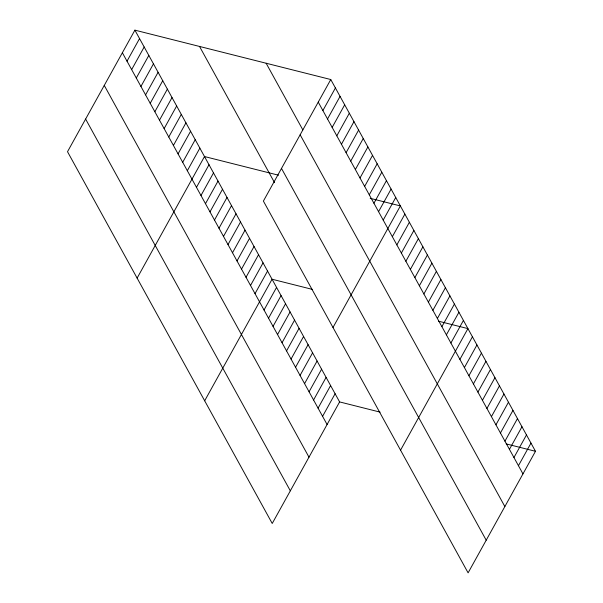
<?xml version="1.0" encoding="UTF-8"?>
<svg xmlns="http://www.w3.org/2000/svg" width="603" height="603" viewBox="0 0 603 603"><rect width="100%" height="100%" fill="white"/><g stroke="black" fill="none" stroke-linecap="round" stroke-linejoin="round"><path stroke-width="0.9" d="M134.899 30.15L67.513 151.707L272.232 523.472L339.61 401.915L134.899 30.15L330.768 79.528L535.487 451.293L468.101 572.85L263.39 201.085L330.768 79.528M127.014 61.174L139.542 38.577M131.65 69.601L144.177 47.004M136.293 78.028L148.82 55.431M140.936 86.455L153.456 63.858M145.572 94.882L158.099 72.285M150.215 103.309L162.742 80.712M154.85 111.736L167.378 89.138M159.494 120.163L172.021 97.565M164.137 128.59L176.656 105.992M168.772 137.017L181.299 114.419M173.415 145.444L185.943 122.846M178.051 153.871L190.578 131.273M182.694 162.297L195.221 139.7M187.337 170.724L199.857 148.119M137.122 278.111L204.5 156.546L278.533 175.209M196.48 187.329L209.007 164.732M200.98 195.508L213.507 172.91M205.487 203.686L218.015 181.088M209.987 211.864L222.515 189.267M214.495 220.042L227.022 197.445M218.995 228.22L231.522 205.623M223.502 236.399L236.029 213.801M228.002 244.577L240.529 221.979M232.509 252.755L245.037 230.158M237.009 260.933L249.536 238.336M322.884 110.553L335.411 87.955M241.517 269.111L254.044 246.514M327.527 118.979L340.054 96.382M246.016 277.297L258.544 254.692M332.163 127.406L344.69 104.809M250.524 285.475L263.051 262.878M336.806 135.833L349.333 113.236M255.024 293.653L267.551 271.056M341.449 144.26L353.969 121.663M204.673 400.791L272.059 279.234L312.565 289.44M346.084 152.687L358.612 130.09M264.031 310.01L276.558 287.412M350.727 161.114L363.255 138.509M268.539 318.188L281.066 295.591M355.363 169.541L367.89 146.936M273.038 326.366L285.566 303.769M360.006 177.96L372.533 155.363M277.546 334.544L290.073 311.947M364.649 186.387L377.169 163.79M282.046 342.723L294.573 320.125M369.285 194.814L381.812 172.217M286.553 350.901L299.08 328.303M373.928 203.241L386.455 180.644M291.053 359.079L303.58 336.482M378.563 211.668L391.091 189.071M295.56 367.257L308.088 344.66M383.207 220.095L395.734 197.498M300.06 375.435L312.588 352.838M332.992 327.489L400.377 205.924L370.212 198.319M304.568 383.621L317.095 361.024M392.349 236.7L404.877 214.103M309.068 391.799L321.595 369.202M396.857 244.878L409.384 222.281M313.575 399.977L326.102 377.38M401.357 253.064L413.884 230.459M318.075 408.156L330.602 385.558M405.864 261.242L418.392 238.645M322.582 416.334L335.11 393.736M410.364 269.42L422.891 246.823M414.872 277.599L427.399 255.001M419.371 285.777L431.899 263.179M423.879 293.955L436.406 271.358M428.379 302.133L440.906 279.536M432.886 310.311L445.413 287.714M437.386 318.49L449.913 295.892M441.893 326.668L454.421 304.07M446.393 334.846L458.921 312.248M450.901 343.024L463.428 320.427M400.55 450.17L467.928 328.605L438.622 321.218M459.908 359.388L472.435 336.791M464.408 367.566L476.935 344.969M468.915 375.744L481.443 353.147M473.415 383.923L485.943 361.325M477.923 392.101L490.45 369.503M482.423 400.279L494.95 377.682M486.93 408.457L499.457 385.86M491.43 416.635L503.957 394.038M495.937 424.814L508.465 402.216M500.437 432.992L512.965 410.394M504.945 441.17L517.472 418.572M509.445 449.348L521.972 426.751M513.952 457.534L526.479 434.936M518.452 465.712L530.979 443.115M339.61 401.915L380.116 412.128M506.181 443.906L535.487 451.293M318.248 102.126L522.959 473.89M266.134 63.232L302.834 129.879M300.143 134.778L504.854 506.543M281.495 168.425L486.206 540.19M199.533 46.446L274.546 182.656M122.371 52.747L327.082 424.512M104.266 85.407L308.985 457.172M85.618 119.055L290.329 490.819"/></g></svg>
